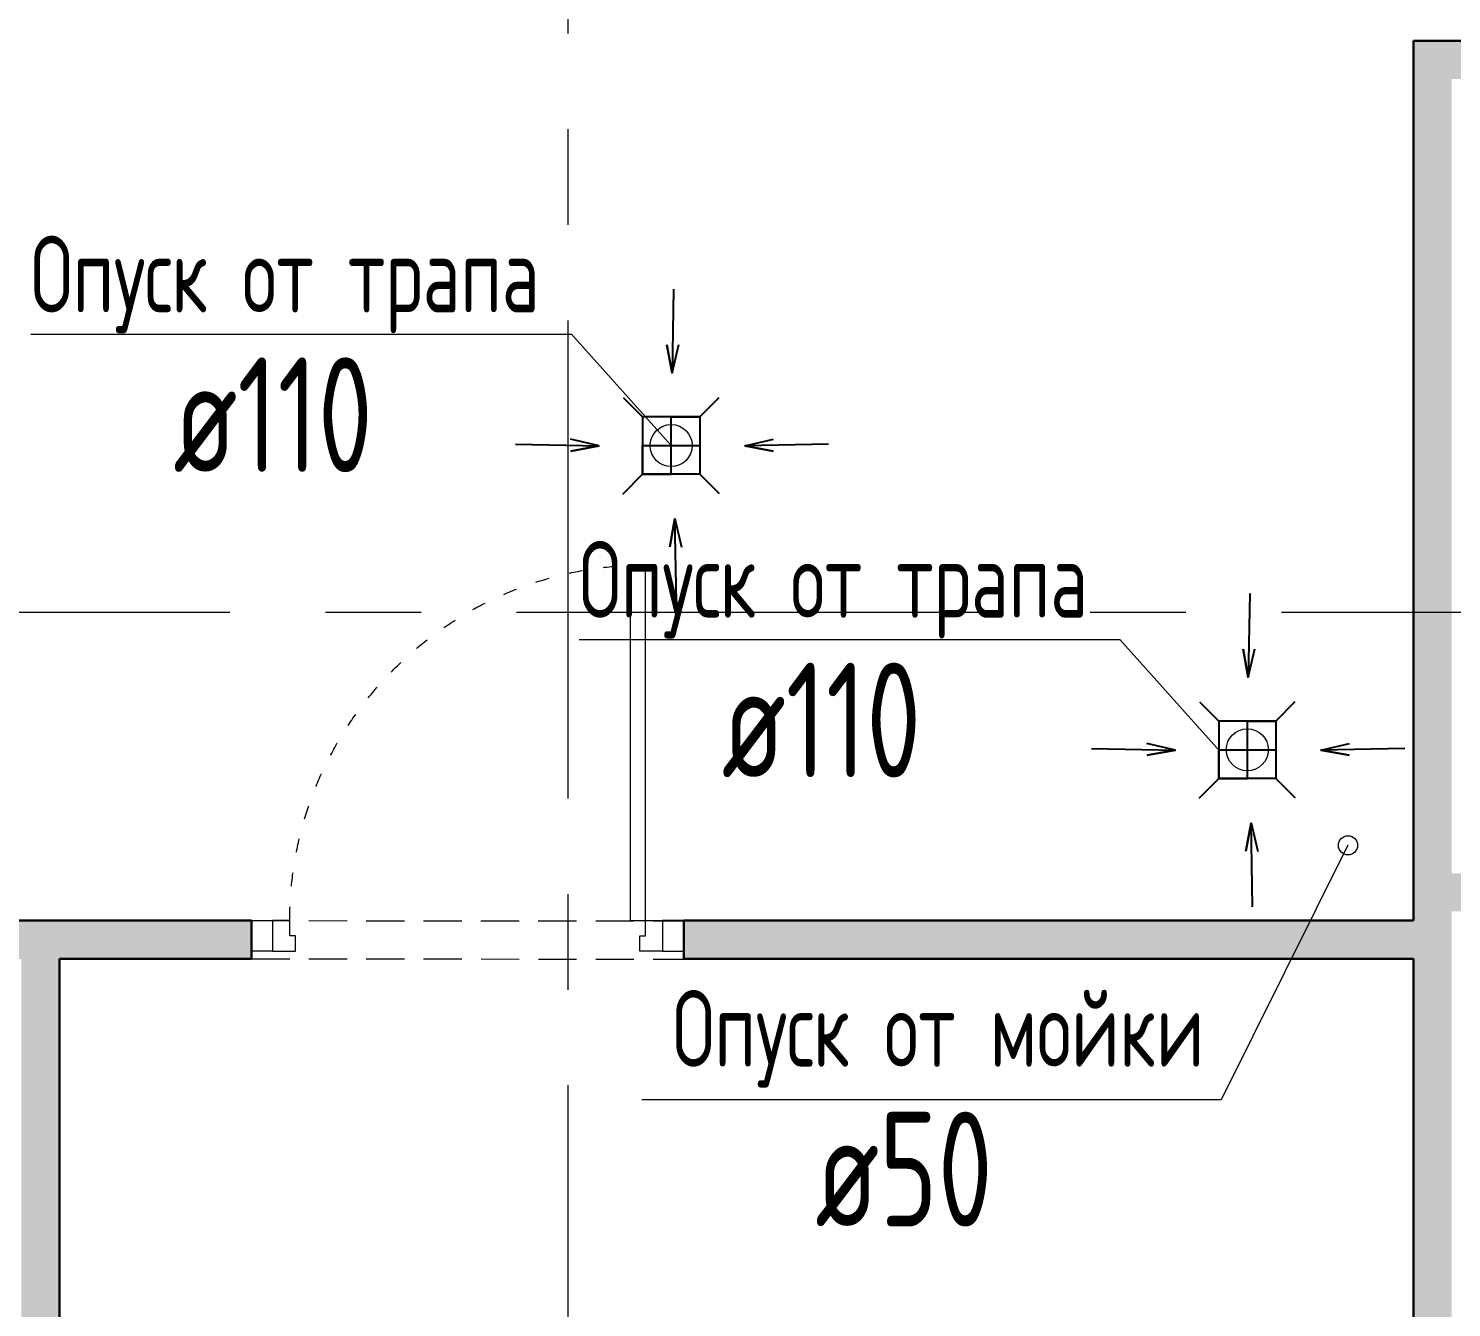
# Model space of a CAD drawing. Header units: millimetres. Extents: x -8689834 to 9419935, y -284943 to 166066.
# Drawn here: x -207644 to -203923, y 113782 to 117127 of the extents above; entities that cross this region are included whole.
import ezdxf
from ezdxf import colors
from ezdxf.entities.mleader import LeaderData, LeaderLine
from ezdxf.math import Vec2, Vec3

# ---------------------------------------------------------------- set-up
doc = ezdxf.new("R2010")
doc.units = ezdxf.units.MM
doc.header["$MEASUREMENT"] = 0
for name, pattern in [('ACAD_ISO03W100', [30, 12, -18]), ('ADSK_Штриховая_ш2 п1', [3, 2, -1]), ('CENTER', [2, 1.25, -0.25, 0.25, -0.25])]:
    doc.linetypes.add(name, pattern=pattern)
doc.layers.get('0').update_dxf_attribs({"color": 250, "lineweight": 9})
for name, color, linetype, lineweight in [('АР_Двери', 175, 'Continuous', 18), ('АР_Оси', 195, 'Continuous', 9), ('АР_Отметки', 250, 'Continuous', 15), ('АР_Перегородки газоблок', 165, 'Continuous', 30), ('АР_Перегородки газоблок_Штрих', 165, 'Continuous', 5), ('АР_тонкая линия', 250, 'Continuous', 0), ('ВК_канализация', 32, 'Continuous', 30)]:
    doc.layers.add(name, color=color, linetype=linetype, lineweight=lineweight)
doc.layers.add('ТХ_ВК_трапы', color=5, linetype='Continuous')
doc.styles.add('ISOCPEUR', font='isocpeur.ttf', dxfattribs={"width": 0.7})

# ---------------------------------------------------------------- blocks, each defined once
blk = doc.blocks.new('*U12')
blk.add_lwpolyline([(100, 80), (100, 1010), (140, 1010), (140, 80)], close=True)
for points in [[(0, 0), (0, 80), (55, 80), (55, 0), (0, 0)], [(55, 80), (55, 0), (115, 0), (115, 40), (100, 40), (100, 80), (55, 80)], [(1075, 80), (1075, 0), (1015, 0), (1015, 40), (1030, 40), (1030, 80), (1075, 80)], [(1130, 0), (1130, 80), (1075, 80), (1075, 0), (1130, 0)]]:
    blk.add_lwpolyline(points)
at = {"linetype": 'ACAD_ISO03W100', "ltscale": 3}
blk.add_arc((100, 80), 930, 0, 90, dxfattribs=at)
blk = doc.blocks.new('Трапы с разуклонкой')
at = {"layer": 'ТХ_ВК_трапы'}
blk.add_lwpolyline([(364930.9, 183328), (364980.7, 183277.7), (364980.7, 183127.7), (364930.9, 183078), (364980.7, 183127.7), (365129.9, 183127.7), (365180.9, 183076.7), (365129.9, 183127.7), (365055.3, 183127.7), (365055.3, 183277.7), (364980.7, 183277.7), (365129.9, 183277.7), (365178.9, 183326.7), (365129.9, 183277.7), (365129.9, 183127.7), (365129.9, 183202.7), (364980.7, 183202.7)], dxfattribs=at)
blk.add_lwpolyline([(364930.9, 183328), (364980.7, 183277.7), (364980.7, 183127.7), (364930.9, 183078), (364980.7, 183127.7), (365129.9, 183127.7), (365180.9, 183076.7), (365129.9, 183127.7), (365055.3, 183127.7), (365055.3, 183277.7), (364980.7, 183277.7), (365129.9, 183277.7), (365178.9, 183326.7), (365129.9, 183277.7), (365129.9, 183127.7), (365129.9, 183202.7), (364980.7, 183202.7)], dxfattribs=at)
blk = doc.blocks.new('A$C985b353d')
at = {"layer": 'ТХ_ВК_трапы', "ltscale": 100}
for p, q in [((6.4, 408.7), (2.2, 189.2)), ((2.2, 189.2), (-11.2, 263.5)), ((-11.2, 263.5), (2.2, 189.2)), ((2.2, 189.2), (19.8, 264.3)), ((-407.4, 3.3), (-187.9, -0.9)), ((-187.9, -0.9), (-263, 16.7)), ((192.3, -0.9), (267.4, 16.7)), ((411.8, 3.3), (192.3, -0.9)), ((-187.9, -0.9), (-262.2, -14.3)), ((-262.2, -14.3), (-187.9, -0.9)), ((192.3, -0.9), (266.6, -14.3)), ((266.6, -14.3), (192.3, -0.9)), ((9.7, -190.8), (-3.8, -265.2)), ((-3.8, -265.2), (9.7, -190.8)), ((13.8, -410.3), (9.7, -190.8)), ((9.7, -190.8), (27.3, -265.9))]:
    blk.add_line(p, q, dxfattribs=at)
blk = doc.blocks.new('_DotSmall')
at = {"color": 0, "linetype": 'ByBlock', "const_width": 0.5}
blk.add_lwpolyline([(-0.0625, 0, 1), (0.0625, 0, 1)], format="xyb", close=True, dxfattribs=at)

msp = doc.modelspace()

# ---------------------------------------------------------------- hatches: boundary and pattern name
at = {"layer": 'АР_Перегородки газоблок_Штрих', "ltscale": 100}
h = msp.add_hatch(dxfattribs=at)
h.set_pattern_fill('AR-CONC', scale=30)
h.set_pattern_definition([(50, (0.09, 1576.72), (215.17805, -18.82564), [22.5, -247.5]), (355, (0.09, 1576.72), (-41.6254, 225.65764), [18, -198]), (100.45144, (18.02, 1575.15), (173.55265, 206.832), [19.12206, -210.34263]), (46.1842, (0.09, 1636.72), (320.1724, -49.65578), [33.75, -371.25]), (96.63564, (26.77, 1632.6), (280.3986, 292.2356), [28.6831, -315.51413]), (351.18416, (0.09, 1636.72), (280.3986, 292.2356), [27, -297]), (21, (30.1, 1621.72), (179.07212, -120.78567), [22.5, -247.5]), (326, (30.1, 1621.72), (72.9946, 217.54501), [18, -198]), (71.45144, (45.02, 1611.66), (252.06671, 96.75935), [19.12206, -210.34263]), (37.5, (0.09, 1576.72), (3.647957, 99.868156), [0, -195.6, 0, -201, 0, -198.75]), (7.5, (0.09, 1576.72), (78.92086, 118.323514), [0, -114.6, 0, -191.1, 0, -75.75]), (327.5, (-66.81, 1576.72), (160.14673, -6.766462), [0, -75, 0, -234, 0, -310.5]), (317.5, (-96.8, 1576.72), (174.95585, 30.031495), [0, -97.5, 0, -155.4, 0, -220.5])])
h.paths.add_polyline_path([(-201293.3, 117094.4), (-201947.8, 117094.3), (-201947.8, 116994.3), (-201293.3, 116994.4)])
h.paths.add_polyline_path([(-203077.8, 117094.3), (-204022.7, 117094.3), (-204022.7, 114793.8), (-205930.8, 114793.8), (-205930.8, 114693.8), (-204022.7, 114693.8), (-204022.7, 112500.4), (-206033.9, 112500.7), (-206033.9, 112400.7), (-203922.6, 112400.4), (-203922.7, 114817.8), (-203300.3, 114817.8), (-203300.3, 114917.8), (-203922.6, 114917.8), (-203922.6, 116994.3), (-203077.8, 116994.3)])
h = msp.add_hatch(dxfattribs=at)
h.set_pattern_fill('AR-CONC', scale=30)
h.set_pattern_definition([(50, (0, 0), (215.17805, -18.82564), [22.5, -247.5]), (355, (0, 0), (-41.6254, 225.65764), [18, -198]), (100.45144, (17.93, -1.57), (173.55265, 206.832), [19.12206, -210.34263]), (46.1842, (0, 60), (320.1724, -49.65578), [33.75, -371.25]), (96.63564, (26.68, 55.86), (280.3986, 292.2356), [28.6831, -315.51413]), (351.18416, (0, 60), (280.3986, 292.2356), [27, -297]), (21, (30, 45), (179.07212, -120.78567), [22.5, -247.5]), (326, (30, 45), (72.9946, 217.54501), [18, -198]), (71.45144, (44.92, 34.93), (252.06671, 96.75935), [19.12206, -210.34263]), (37.5, (0, 0), (3.647957, 99.868156), [0, -195.6, 0, -201, 0, -198.75]), (7.5, (0, 0), (78.92086, 118.323514), [0, -114.6, 0, -191.1, 0, -75.75]), (327.5, (-66.9, 0), (160.14673, -6.766462), [0, -75, 0, -234, 0, -310.5]), (317.5, (-96.9, 0), (174.95585, 30.031495), [0, -97.5, 0, -155.4, 0, -220.5])])
h.paths.add_polyline_path([(-207562.8, 114693.8), (-207060.8, 114693.8), (-207060.8, 114793.8), (-211555.4, 114793.8), (-211555.4, 114693.8), (-210693.8, 114693.8), (-210693.8, 113930.7), (-210593.8, 113930.7), (-210593.8, 114693.8), (-207662.8, 114693.8), (-207662.8, 111241.9), (-210361.8, 111243.1), (-210361.8, 111423.9), (-210461.8, 111423.9), (-210461.8, 110864.7), (-210361.8, 110864.7), (-210361.8, 111143.1), (-207562.8, 111141.5)])

# ---------------------------------------------------------------- linework, layer by layer
at = {"layer": 'АР_Оси', "color": 7, "linetype": 'CENTER', "ltscale": 1000}
for p, q in [((-206233.9, 134363.2), (-206233.9, 78630.8)), ((-224367.6, 115600.7), (-141189.2, 115600.7))]:
    msp.add_line(p, q, dxfattribs=at)
at = {"layer": 'АР_Перегородки газоблок', "color": 7, "ltscale": 100}
for p, q in [((-204022.7, 117094.3), (-204022.7, 114793.8)), ((-203077.8, 117094.3), (-204022.7, 117094.3)), ((-204022.7, 114693.8), (-204022.7, 112500.4))]:
    msp.add_line(p, q, dxfattribs=at)
for points in [[(-211535.4, 114793.8), (-207060.8, 114793.8)], [(-207060.8, 114793.8), (-207060.8, 114693.8)], [(-204022.7, 114793.8), (-205930.8, 114793.8), (-205930.8, 114693.8), (-204022.7, 114693.8)], [(-210361.8, 111143.1), (-207562.8, 111141.9), (-207562.8, 114693.8)], [(-207562.8, 114693.8), (-207060.8, 114693.8)]]:
    msp.add_lwpolyline(points, dxfattribs=at)
at = {"layer": 'АР_тонкая линия', "color": 7, "linetype": 'ADSK_Штриховая_ш2 п1', "ltscale": 50}
for p, q in [((-207060.9, 114793.8), (-205930.9, 114793.5)), ((-207060.8, 114693.8), (-205930.8, 114693.3))]:
    msp.add_line(p, q, dxfattribs=at)
at = {"layer": 'ВК_канализация', "color": 18, "lineweight": 13, "ltscale": 500, "true_color": 0x000000, "elevation": -78.2}
msp.add_lwpolyline([(-207638.1, 116327), (-206224.1, 116327), (-205963.5, 116036.1)], dxfattribs=at)
at = {"layer": 'ВК_канализация', "color": 18, "lineweight": 13, "ltscale": 500, "true_color": 0x000000}
for points in [[(-206204.1, 115528.7), (-204790, 115528.7), (-204529.5, 115237.8)], [(-204194.1, 114991.1), (-204525.3, 114324.8), (-206040.6, 114324.8)]]:
    msp.add_lwpolyline(points, dxfattribs=at)
at = {"layer": 'ВК_канализация', "color": 30, "lineweight": 13, "ltscale": 500, "true_color": 0xf26722}
for centre in [(-205963.5, 116036.1, -78.2), (-204456.8, 115240.6)]:
    msp.add_circle(centre, 55, dxfattribs=at)
at = {"layer": 'ВК_канализация', "color": 244, "lineweight": 13, "ltscale": 500, "true_color": 0x991b1e}
msp.add_circle((-204193.6, 114990.8), 25, dxfattribs=at)

# ---------------------------------------------------------------- block references
at = {"layer": 'АР_Двери', "color": 7, "xscale": -1}
msp.add_blockref('*U12', (-205930.8, 114713.8), dxfattribs=at)
at = {"layer": 'АР_тонкая линия', "color": 7, "ltscale": 500}
msp.add_blockref('A$C985b353d', (-205963.5, 116036.1, -78.2), dxfattribs=at)
at = {"layer": 'ВК_канализация', "color": 7, "ltscale": 500}
msp.add_blockref('A$C985b353d', (-204456.8, 115240.6), dxfattribs=at)
at = {"layer": 'ВК_канализация', "color": 7, "lineweight": 9, "xscale": -1}
msp.add_blockref('Трапы с разуклонкой', (160598.5, -67962.1), dxfattribs=at)
at = {"layer": 'ТХ_ВК_трапы', "color": 7, "lineweight": 9, "xscale": -1}
msp.add_blockref('Трапы с разуклонкой', (159091.8, -67166.7, -78.2), dxfattribs=at)

# ---------------------------------------------------------------- texts
at = {"layer": 'ВК_канализация', "color": 18, "ltscale": 100, "true_color": 0x000000, "attachment_point": 4, "style": 'ISOCPEUR'}
for s, insert, char_height, width in [('Опуск от трапа', (-207638.1, 116457, -78.2), 200, 5891.51), ('\\pxi-1,l1,t1,5;ø110', (-207265.6, 116116.6, -78.2), 300, 7500), ('Опуск от трапа', (-206204.1, 115658.7), 200, 5891.51), ('\\pxi-1,l1,t1,5;ø110', (-205831.5, 115318.3), 300, 7500), ('Опуск от мойки', (-205959.6, 114484.5, 0), 200, 5891.51), ('\\pxi-1,l1,t1,5;ø50', (-205587.1, 114144.1, 0), 300, 7500)]:
    msp.add_mtext(s, dxfattribs=dict(at, insert=insert, char_height=char_height, width=width))

# ---------------------------------------------------------------- leaders
at = {"layer": 'АР_Отметки', "color": 7}
ml = msp.add_multileader_mtext('Standard', dxfattribs=at)
ml.set_content('0,000', color=7, style='ISOCPEUR')
ml.set_leader_properties(color=256, linetype='Continuous', lineweight=-1)
ml.set_arrow_properties(name='DOTSMALL')
ml.build(insert=Vec2(0, 0))
ml.multileader.update_dxf_attribs({"has_text_frame": 1, "text_left_attachment_type": 4, "text_right_attachment_type": 4, "dogleg_length": 100, "arrow_head_size": 180})
ctx = ml.context
ctx.base_point, ctx.char_height, ctx.arrow_head_size, ctx.landing_gap_size, ctx.plane_origin = Vec3(-204826.3, 122318.2), 250, 180, 50, Vec3(-207886.6, 120174.8)
ctx.left_attachment, ctx.right_attachment = 4, 4
notes = []
notes.append((ctx, [(0, (0, 0, 0), (0, 0), (1, 0), 1, [])]))
ctx.mtext.insert, ctx.mtext.width, ctx.mtext.line_spacing_style, ctx.mtext.flow_direction = Vec3(-204776.3, 122651.5), 852.697, 2, 5
ml = msp.add_multileader_mtext('Standard', dxfattribs=at)
ml.set_content('{\\W0.8;-2,730}', color=7, style='ISOCPEUR')
ml.set_leader_properties(color=256, linetype='Continuous', lineweight=-1)
ml.set_arrow_properties(name='DOTSMALL')
ml.build(insert=Vec2(0, 0))
ml.multileader.update_dxf_attribs({"has_text_frame": 1, "text_left_attachment_type": 4, "text_right_attachment_type": 4, "dogleg_length": 100, "arrow_head_size": 180})
ctx = ml.context
ctx.base_point, ctx.char_height, ctx.arrow_head_size, ctx.landing_gap_size, ctx.plane_origin = Vec3(-314791.3, 121809, 0), 250, 180, 50, Vec3(-319449.8, 117956.7, 0)
ctx.left_attachment, ctx.right_attachment = 4, 4
notes.append((ctx, [(0, (0, 0, 0), (0, 0), (1, 0), 1, [])]))
ctx.mtext.insert, ctx.mtext.width, ctx.mtext.defined_height, ctx.mtext.line_spacing_style, ctx.mtext.flow_direction = Vec3(-314741.3, 122142.4, 0), 769.989, 343.9, 2, 5
ml = msp.add_multileader_mtext('Standard', dxfattribs=at)
ml.set_content('{\\W0.8;-2,430}', color=7, style='ISOCPEUR')
ml.set_leader_properties(color=256, linetype='Continuous', lineweight=-1)
ml.set_arrow_properties(name='DOTSMALL')
ml.build(insert=Vec2(0, 0))
ml.multileader.update_dxf_attribs({"has_text_frame": 1, "text_left_attachment_type": 4, "text_right_attachment_type": 4, "dogleg_length": 100, "arrow_head_size": 180})
ctx = ml.context
ctx.base_point, ctx.char_height, ctx.arrow_head_size, ctx.landing_gap_size, ctx.plane_origin = Vec3(-301002.2, 120038.6), 250, 180, 50, Vec3(-299949.6, 118383.4)
ctx.left_attachment, ctx.right_attachment = 4, 4
notes.append((ctx, [(0, (0, 0, 0), (0, 0), (1, 0), 1, [])]))
ctx.mtext.insert, ctx.mtext.width, ctx.mtext.line_spacing_style, ctx.mtext.flow_direction = Vec3(-300952.2, 120371.9), 852.697, 2, 5
ml = msp.add_multileader_mtext('Standard', dxfattribs=at)
ml.set_content('{\\W0.8;-2,430}', color=7, style='ISOCPEUR')
ml.set_leader_properties(color=256, linetype='Continuous', lineweight=-1)
ml.set_arrow_properties(name='DOTSMALL')
ml.build(insert=Vec2(0, 0))
ml.multileader.update_dxf_attribs({"has_text_frame": 1, "text_left_attachment_type": 4, "text_right_attachment_type": 4, "dogleg_length": 100, "arrow_head_size": 180})
ctx = ml.context
ctx.base_point, ctx.char_height, ctx.arrow_head_size, ctx.landing_gap_size, ctx.plane_origin = Vec3(-336711.9, 117132.7), 250, 180, 50, Vec3(-335659.2, 115477.5)
ctx.left_attachment, ctx.right_attachment = 4, 4
notes.append((ctx, [(0, (0, 0, 0), (0, 0), (1, 0), 1, [])]))
ctx.mtext.insert, ctx.mtext.width, ctx.mtext.line_spacing_style, ctx.mtext.flow_direction = Vec3(-336661.9, 117466), 852.697, 2, 5
ml = msp.add_multileader_mtext('Standard', dxfattribs=at)
ml.set_content('{\\W0.8;-2,480}', color=7, style='ISOCPEUR')
ml.set_leader_properties(color=256, linetype='Continuous', lineweight=-1)
ml.set_arrow_properties(name='DOTSMALL')
ml.build(insert=Vec2(0, 0))
ml.multileader.update_dxf_attribs({"has_text_frame": 1, "text_left_attachment_type": 4, "text_right_attachment_type": 4, "dogleg_length": 100, "arrow_head_size": 180})
ctx = ml.context
ctx.base_point, ctx.char_height, ctx.arrow_head_size, ctx.landing_gap_size, ctx.plane_origin = Vec3(-302468.1, 114434.6), 250, 180, 50, Vec3(-301415.4, 112779.4)
ctx.left_attachment, ctx.right_attachment = 4, 4
notes.append((ctx, [(0, (0, 0, 0), (0, 0), (1, 0), 1, [])]))
ctx.mtext.insert, ctx.mtext.width, ctx.mtext.line_spacing_style, ctx.mtext.flow_direction = Vec3(-302418.1, 114767.9), 852.697, 2, 5
for ctx, leaders in notes:
    for number, flags, end, landing, length, lines in leaders:
        leader = LeaderData()
        leader.index, (leader.has_last_leader_line, leader.has_dogleg_vector, leader.attachment_direction) = number, flags
        leader.last_leader_point, leader.dogleg_vector, leader.dogleg_length = Vec3(end), Vec3(landing), length
        for number, points, colour, breaks in lines:
            line = LeaderLine()
            line.index, line.vertices, line.color, line.breaks = number, Vec3.list(points), colors.encode_raw_color(colour), breaks
            leader.lines.append(line)
        ctx.leaders.append(leader)

doc.saveas('drawing.dxf')
